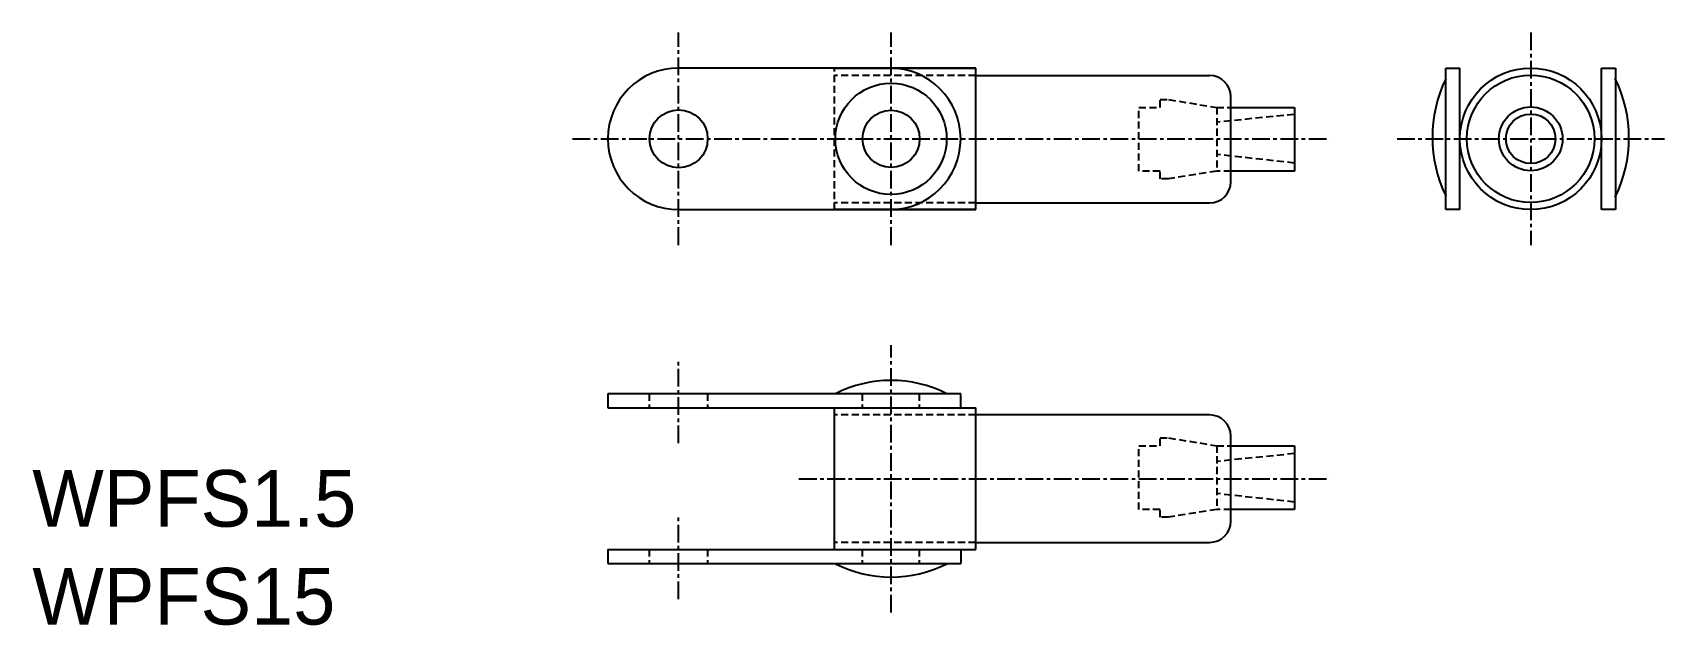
# Model space of a CAD drawing. Extents: x 0 to 115, y 0 to 42.
import ezdxf

# ---------------------------------------------------------------- set-up
doc = ezdxf.new("R2010")
doc.units = 0
doc.linetypes.add('CENTER', pattern=[2, 1.25, -0.25, 0.25, -0.25])
doc.linetypes.add('DASHED', pattern=[0.75, 0.5, -0.25])
doc.layers.get('0').update_dxf_attribs({"linetype": 'CONTINUOUS'})
doc.layers.add('CENTER', color=1, linetype='CENTER')

msp = doc.modelspace()

# ---------------------------------------------------------------- linework, layer by layer
at = {"color": 7, "linetype": 'CONTINUOUS'}
for p, q in [((66.63, 39.3), (45.65, 39.3)), ((56.63, 39.3), (66.63, 39.3)), ((58.58, 39.3), (62.68, 39.3)), ((66.63, 29.3), (66.63, 39.3)), ((99.83, 29.3), (99.83, 39.3)), ((99.83, 39.3), (100.83, 39.3)), ((100.83, 29.3), (100.83, 39.3)), ((110.83, 29.3), (110.83, 39.3)), ((110.83, 39.3), (111.83, 39.3)), ((111.83, 39.3), (111.83, 29.3)), ((66.63, 38.77), (83.15, 38.77)), ((84.65, 31.27), (84.65, 37.27)), ((84.65, 36.52), (89.15, 36.52)), ((89.15, 36.52), (89.15, 32.02)), ((89.15, 32.02), (84.65, 32.02)), ((45.65, 29.3), (66.63, 29.3)), ((66.63, 29.3), (56.63, 29.3)), ((62.68, 29.3), (58.58, 29.3)), ((66.63, 29.77), (83.15, 29.77)), ((100.83, 29.3), (99.83, 29.3)), ((111.83, 29.3), (110.83, 29.3)), ((65.58, 16.3), (40.65, 16.3)), ((40.65, 16.3), (40.65, 15.3)), ((65.58, 15.3), (65.58, 16.3)), ((40.65, 15.3), (66.63, 15.3)), ((56.65, 5.3), (56.65, 15.3)), ((66.63, 5.3), (66.63, 15.3)), ((83.15, 14.8), (66.63, 14.8)), ((84.65, 7.3), (84.65, 13.3)), ((84.65, 12.63), (89.15, 12.63)), ((89.15, 12.63), (89.15, 8.13)), ((89.15, 8.13), (84.65, 8.13)), ((66.63, 5.8), (83.15, 5.8)), ((40.65, 5.3), (66.63, 5.3)), ((40.65, 5.3), (40.65, 4.3)), ((65.58, 5.3), (65.58, 4.3)), ((40.65, 4.3), (65.58, 4.3))]:
    msp.add_line(p, q, dxfattribs=at)
at = {"color": 3, "linetype": 'DASHED'}
for p, q in [((56.65, 29.3), (56.65, 39.3)), ((66.63, 38.77), (56.65, 38.77)), ((79.65, 37.07), (80.25, 37.07)), ((79.65, 36.52), (79.65, 37.07)), ((80.25, 37.07), (83.65, 36.52)), ((78.15, 36.52), (79.65, 36.52)), ((78.15, 32.02), (78.15, 36.52)), ((83.65, 36.52), (83.65, 32.02)), ((83.65, 36.52), (84.65, 36.52)), ((89.13, 36.02), (83.69, 35.48)), ((89.15, 32.59), (83.69, 33.19)), ((79.65, 32.02), (78.15, 32.02)), ((79.65, 31.47), (79.65, 32.02)), ((80.25, 31.47), (79.65, 31.47)), ((83.65, 32.02), (80.25, 31.47)), ((84.65, 32.02), (83.65, 32.02)), ((66.63, 29.77), (56.65, 29.77)), ((43.58, 16.3), (43.58, 15.3)), ((47.68, 16.3), (47.68, 15.3)), ((58.61, 16.3), (58.61, 15.3)), ((62.64, 16.3), (62.64, 15.3)), ((66.63, 14.8), (56.65, 14.8)), ((79.65, 12.63), (79.65, 13.18)), ((79.65, 13.18), (80.25, 13.18)), ((80.25, 13.18), (83.65, 12.63)), ((78.15, 8.13), (78.15, 12.63)), ((78.15, 12.63), (79.65, 12.63)), ((83.65, 12.63), (83.65, 8.13)), ((83.65, 12.63), (84.65, 12.63)), ((89.15, 12.07), (83.65, 11.52)), ((89.15, 8.65), (83.65, 9.25)), ((79.65, 8.13), (78.15, 8.13)), ((79.65, 7.58), (79.65, 8.13)), ((83.65, 8.13), (80.25, 7.58)), ((84.65, 8.13), (83.65, 8.13)), ((80.25, 7.58), (79.65, 7.58)), ((66.63, 5.8), (56.65, 5.8)), ((43.58, 5.3), (43.58, 4.3)), ((47.68, 5.3), (47.68, 4.3)), ((58.61, 5.3), (58.61, 4.3)), ((62.64, 5.3), (62.64, 4.3))]:
    msp.add_line(p, q, dxfattribs=at)
at = {"color": 7, "linetype": 'CONTINUOUS'}
for centre, radius in [((105.83, 34.3), 5), ((60.65, 34.3), 3.93), ((105.83, 34.3), 4.5), ((45.65, 34.3), 2.05), ((105.83, 34.3), 2.25), ((105.83, 34.3), 1.75)]:
    msp.add_circle(centre, radius, dxfattribs=at)
at = {"color": 3, "linetype": 'CONTINUOUS'}
msp.add_circle((60.65, 34.3), 2.02, dxfattribs=at)
at = {"color": 7, "linetype": 'CONTINUOUS'}
for centre, radius, start, end in [((45.65, 34.3), 5, 90, 270), ((60.57, 34.3), 5, 270.0001, 89.9999), ((83.15, 37.27), 1.5, 0, 90), ((108.41, 34.4), 9.52, 154.3168, 205.6832), ((103.25, 34.37), 9.52, 333.8698, 26.1302), ((83.15, 31.27), 1.5, 270, 360), ((60.66, 8.52), 8.72, 63.1462, 116.8538), ((83.15, 13.3), 1.5, 0, 90), ((83.15, 7.3), 1.5, 270, 0), ((60.66, 12.07), 8.72, 243.1463, 296.8537)]:
    msp.add_arc(centre, radius, start, end, dxfattribs=at)
at = {"layer": 'CENTER', "color": 1, "linetype": 'CENTER'}
for p, q in [((45.65, 26.8), (45.65, 41.8)), ((60.65, 26.8), (60.65, 41.8)), ((105.83, 41.8), (105.83, 26.8)), ((38.15, 34.3), (91.65, 34.3)), ((96.39, 34.3), (115.27, 34.3)), ((60.65, 0.86), (60.65, 19.74)), ((45.65, 12.8), (45.65, 18.8)), ((54.15, 10.3), (91.65, 10.3)), ((45.65, 1.8), (45.65, 7.8))]:
    msp.add_line(p, q, dxfattribs=at)

# ---------------------------------------------------------------- texts
at = {"color": 7, "linetype": 'CONTINUOUS'}
for s, p in [('WPFS1.5', (0, 6.91)), ('WPFS15', (0, 0))]:
    msp.add_text(s, height=4, dxfattribs=at).set_placement(p)

doc.saveas('drawing.dxf')
